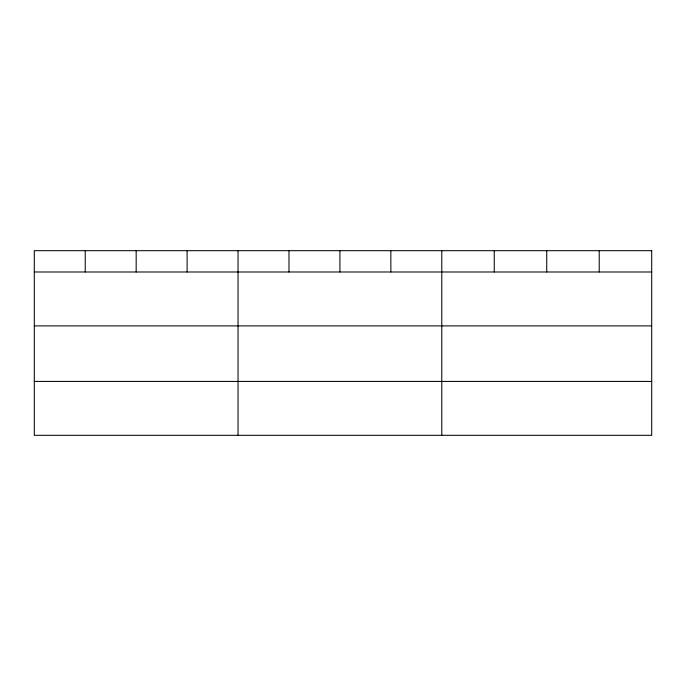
<?xml version="1.0" encoding="UTF-8"?>
<svg xmlns="http://www.w3.org/2000/svg" width="686" height="686" viewBox="0 0 686 686"><rect width="100%" height="100%" fill="white"/><g stroke="black" fill="none" stroke-linecap="round" stroke-linejoin="round"><path stroke-width="1.03" d="M34.3 271.99L651.7 271.99M34.3 325.893L651.7 325.893M34.3 381.425L651.7 381.425M599.221 250.682L599.221 271.99M546.742 250.682L546.742 271.99M494.263 250.682L494.263 271.99M441.784 250.682L441.784 435.318M390.849 250.682L390.849 271.99M339.913 250.682L339.913 271.99M288.978 250.682L288.978 271.99M238.042 250.682L238.042 435.318M187.107 250.682L187.107 271.99M136.171 250.682L136.171 271.99M85.236 250.682L85.236 271.99M651.7 250.682L34.3 250.682L34.3 435.318L651.7 435.318L651.7 250.682"/></g></svg>
